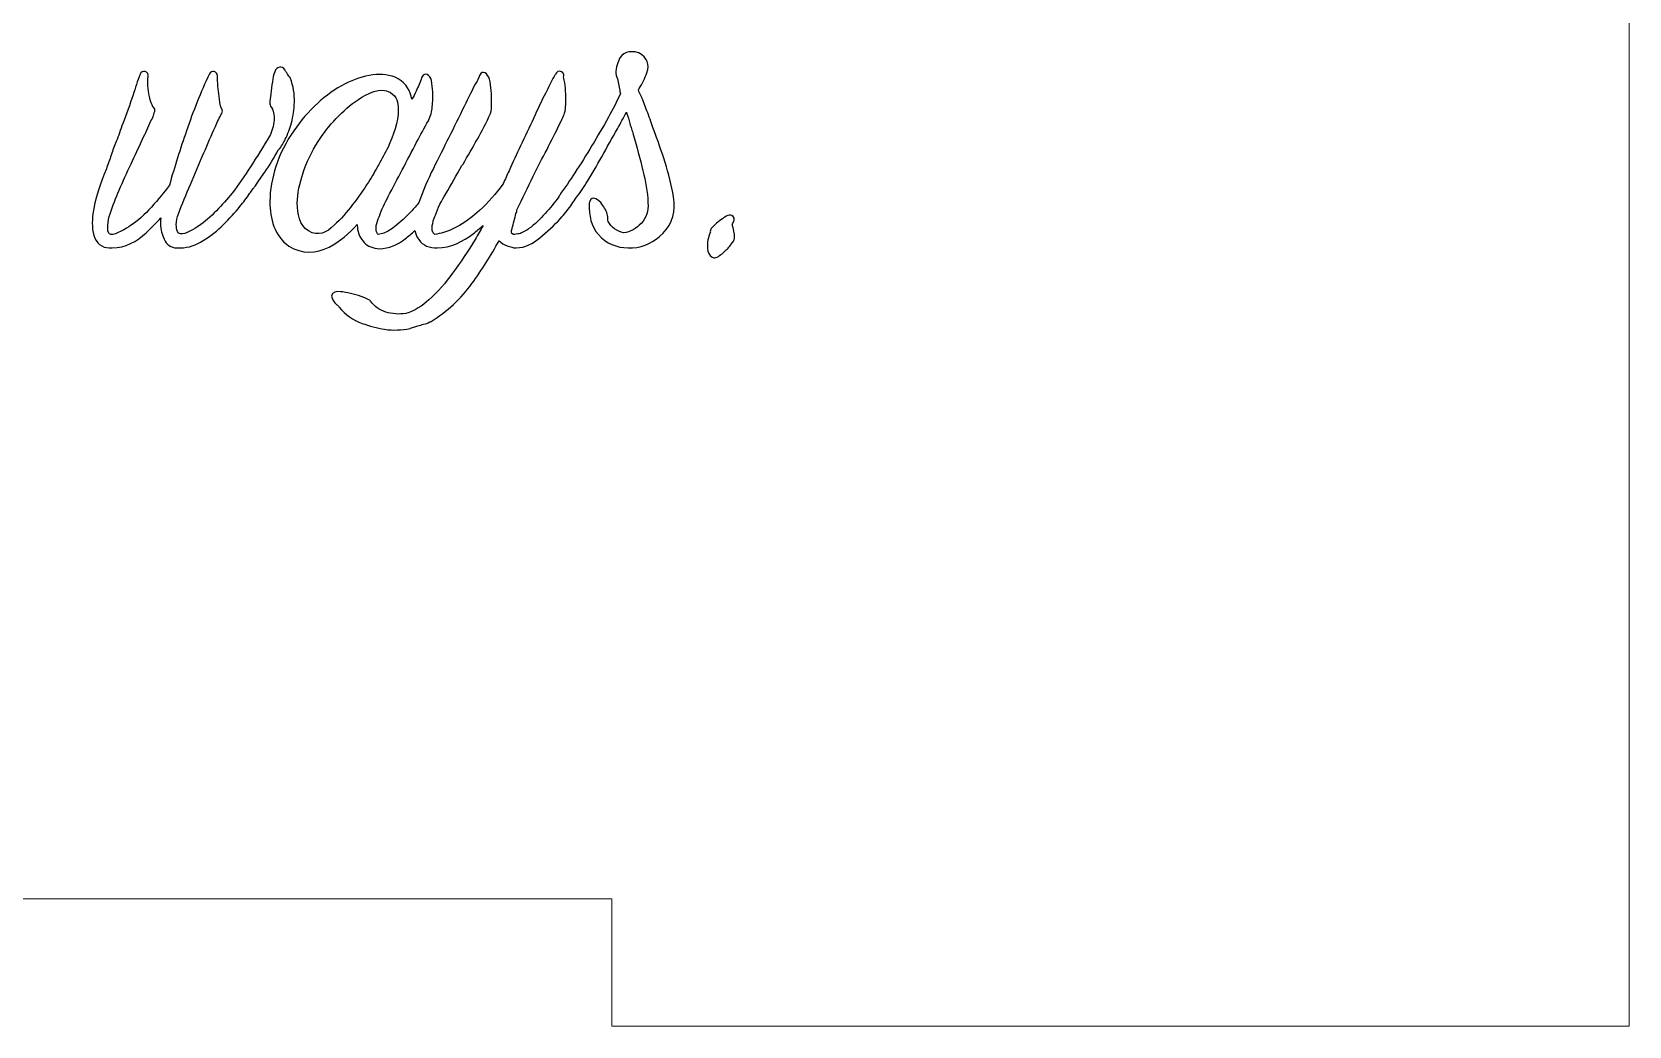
# Model space of a CAD drawing. Header units: millimetres. Extents: x -989 to 989, y -553 to 553.
# Drawn here: x -884 to -846.31, y 271.78 to 295.24 of the extents above; entities that cross this region are included whole.
import ezdxf

# ---------------------------------------------------------------- set-up
doc = ezdxf.new("R2010")
doc.units = ezdxf.units.MM
doc.header["$MEASUREMENT"] = 0
doc.layers.add('Camada 1', color=7, linetype='Continuous')

msp = doc.modelspace()

# ---------------------------------------------------------------- linework, layer by layer
at = {"layer": 'Camada 1', "lineweight": 9}
msp.add_open_spline([(-933.3115, 358.7797), (-922.9782, 358.7797), (-919.6815, 358.7797), (-909.3482, 358.7797), (-909.3482, 358.7797), (-909.3482, 358.7797), (-909.3482, 355.7797), (-909.3482, 355.7797), (-909.3482, 355.7797), (-897.1055, 355.7797), (-882.5385, 355.7797), (-870.2958, 355.7797), (-870.2958, 355.7797), (-870.2958, 355.7797), (-870.2958, 358.7797), (-870.2958, 358.7797), (-870.2958, 358.7797), (-859.9625, 358.7797), (-856.6448, 358.7797), (-846.3115, 358.7797), (-846.3115, 358.7797), (-846.3115, 350.4464), (-846.3115, 343.113), (-846.3115, 334.7797), (-846.3115, 334.7797), (-846.3115, 334.7797), (-849.3115, 334.7797), (-849.3115, 334.7797), (-849.3115, 334.7797), (-849.3115, 322.537), (-849.3115, 308.0224), (-849.3115, 295.7797), (-849.3115, 295.7797), (-849.3115, 295.7797), (-846.3115, 295.7797), (-846.3115, 295.7797), (-846.3115, 295.7797), (-846.3115, 287.4464), (-846.3115, 280.113), (-846.3115, 271.7797), (-846.3115, 271.7797), (-854.6448, 271.7797), (-861.9782, 271.7797), (-870.3115, 271.7797), (-870.3115, 271.7797), (-870.3115, 271.7797), (-870.3115, 274.7797), (-870.3115, 274.7797), (-870.3115, 274.7797), (-882.5542, 274.7797), (-897.0688, 274.7797), (-909.3115, 274.7797), (-909.3115, 274.7797), (-909.3115, 274.7797), (-909.3115, 271.7797), (-909.3115, 271.7797), (-909.3115, 271.7797), (-917.6448, 271.7797), (-924.9782, 271.7797), (-933.3115, 271.7797), (-933.3115, 271.7797), (-933.3115, 280.113), (-933.3115, 287.4464), (-933.3115, 295.7797), (-933.3115, 295.7797), (-933.3115, 295.7797), (-930.3115, 295.7797), (-930.3115, 295.7797), (-930.3115, 295.7797), (-930.3115, 308.0224), (-930.3115, 322.537), (-930.3115, 334.7797), (-930.3115, 334.7797), (-930.3115, 334.7797), (-933.3115, 334.7797), (-933.3115, 334.7797), (-933.3115, 334.7797), (-933.3115, 343.113), (-933.3115, 350.4464), (-933.3115, 358.7797)], degree=3, knots=[0, 0, 0, 0, 0.047619, 0.047619, 0.047619, 0.047619, 0.0952381, 0.0952381, 0.0952381, 0.0952381, 0.1428571, 0.1428571, 0.1428571, 0.1428571, 0.1904762, 0.1904762, 0.1904762, 0.1904762, 0.2380952, 0.2380952, 0.2380952, 0.2380952, 0.2857143, 0.2857143, 0.2857143, 0.2857143, 0.3333333, 0.3333333, 0.3333333, 0.3333333, 0.3809524, 0.3809524, 0.3809524, 0.3809524, 0.4285714, 0.4285714, 0.4285714, 0.4285714, 0.4761905, 0.4761905, 0.4761905, 0.4761905, 0.5238095, 0.5238095, 0.5238095, 0.5238095, 0.5714286, 0.5714286, 0.5714286, 0.5714286, 0.6190476, 0.6190476, 0.6190476, 0.6190476, 0.6666667, 0.6666667, 0.6666667, 0.6666667, 0.7142857, 0.7142857, 0.7142857, 0.7142857, 0.7619048, 0.7619048, 0.7619048, 0.7619048, 0.8095238, 0.8095238, 0.8095238, 0.8095238, 0.8571429, 0.8571429, 0.8571429, 0.8571429, 0.9047619, 0.9047619, 0.9047619, 0.9047619, 1, 1, 1, 1], dxfattribs=at)
at = {"layer": 'Camada 1', "color": 114}
for points, knots in [([(-875.0315, 293.6502), (-874.996, 293.7094), (-874.9618, 293.7726), (-874.9333, 293.8428), (-874.9333, 293.8428), (-874.8822, 293.9452), (-874.839, 294.0515), (-874.8028, 294.16), (-874.8028, 294.16), (-874.8012, 294.1647), (-874.7996, 294.1686), (-874.7974, 294.173), (-874.7974, 294.173), (-874.7282, 294.3119), (-874.5986, 294.2276), (-874.571, 294.0897), (-874.571, 294.0897), (-874.5537, 294.003), (-874.5456, 293.9119), (-874.5401, 293.8238), (-874.5401, 293.8238), (-874.5328, 293.708), (-874.5374, 293.5915), (-874.5502, 293.4763), (-874.5502, 293.4763), (-874.5625, 293.3654), (-874.5878, 293.2515), (-874.6416, 293.1445), (-874.6416, 293.1445), (-874.7407, 292.9791), (-874.8318, 292.8066), (-874.9201, 292.6353), (-874.9201, 292.6353), (-875.0324, 292.4174), (-875.1459, 292.2002), (-875.2606, 291.9836), (-875.2606, 291.9836), (-875.3716, 291.774), (-875.4816, 291.5639), (-875.5903, 291.3531), (-875.5903, 291.3531), (-875.6653, 291.2078), (-875.7462, 291.0468), (-875.798, 290.8915), (-875.798, 290.8915), (-875.7996, 290.8867), (-875.8012, 290.8828), (-875.8035, 290.8784), (-875.8035, 290.8784), (-875.8348, 290.8156), (-875.8564, 290.7348), (-875.8728, 290.6693), (-875.8728, 290.6693), (-875.8826, 290.6198), (-875.8796, 290.5727), (-875.8651, 290.5244), (-875.8651, 290.5244), (-875.8576, 290.4994), (-875.8465, 290.4771), (-875.8275, 290.4611), (-875.8275, 290.4611), (-875.7819, 290.4655), (-875.7323, 290.4798), (-875.6914, 290.4935), (-875.6914, 290.4935), (-875.6049, 290.5223), (-875.5107, 290.5882), (-875.4388, 290.6431), (-875.4388, 290.6431), (-875.3016, 290.7481), (-875.1715, 290.8776), (-875.052, 291.002), (-875.052, 291.002), (-874.9868, 291.07), (-874.9245, 291.141), (-874.8643, 291.2134), (-874.8643, 291.2134), (-874.7749, 291.488), (-874.6538, 291.7586), (-874.5254, 292.0166), (-874.5254, 292.0166), (-874.2824, 292.505), (-874.0371, 292.9927), (-873.7973, 293.4827), (-873.7973, 293.4827), (-873.7007, 293.68), (-873.6028, 293.889), (-873.4951, 294.0773), (-873.4951, 294.0773), (-873.4822, 294.1031), (-873.4699, 294.1278), (-873.4569, 294.1536), (-873.4569, 294.1536), (-873.4539, 294.1598), (-873.4494, 294.165), (-873.4477, 294.1717), (-873.4477, 294.1717), (-873.4477, 294.1881), (-873.4448, 294.1975), (-873.4375, 294.2121), (-873.4375, 294.2121), (-873.364, 294.3585), (-873.2378, 294.2533), (-873.203, 294.1255), (-873.203, 294.1255), (-873.179, 294.0373), (-873.167, 293.9444), (-873.1609, 293.8533), (-873.1609, 293.8533), (-873.1543, 293.7541), (-873.151, 293.6547), (-873.151, 293.5553), (-873.151, 293.5553), (-873.151, 293.4836), (-873.1527, 293.3879), (-873.1785, 293.3119), (-873.1785, 293.3119), (-873.2672, 293.105), (-873.3725, 292.9039), (-873.4848, 292.7089), (-873.4848, 292.7089), (-873.5984, 292.5117), (-873.7117, 292.3144), (-873.8246, 292.1168), (-873.8246, 292.1168), (-873.8319, 292.104), (-873.8415, 292.0933), (-873.8527, 292.0852), (-873.8527, 292.0852), (-873.9767, 291.8606), (-874.1032, 291.6374), (-874.2332, 291.4163), (-874.2332, 291.4163), (-874.3212, 291.2667), (-874.4261, 291.0806), (-874.4761, 290.9138), (-874.4761, 290.9138), (-874.4791, 290.9038), (-874.4829, 290.8957), (-874.4887, 290.887), (-874.4887, 290.887), (-874.5159, 290.8463), (-874.5417, 290.7198), (-874.551, 290.6737), (-874.551, 290.6737), (-874.5634, 290.5925), (-874.5644, 290.5053), (-874.4913, 290.4607), (-874.4913, 290.4607), (-874.4277, 290.4657), (-874.3434, 290.4892), (-874.2879, 290.5046), (-874.2879, 290.5046), (-874.1582, 290.5407), (-874.0289, 290.6043), (-873.9121, 290.6703), (-873.9121, 290.6703), (-873.7414, 290.7667), (-873.58, 290.8966), (-873.4341, 291.0268), (-873.4341, 291.0268), (-873.2301, 291.2089), (-873.048, 291.4252), (-872.8842, 291.6436), (-872.8842, 291.6436), (-872.8816, 291.6471), (-872.8788, 291.6504), (-872.8758, 291.6535), (-872.8758, 291.6535), (-872.8327, 291.7577), (-872.7858, 291.8614), (-872.7402, 291.9641), (-872.7402, 291.9641), (-872.6526, 292.161), (-872.5608, 292.3561), (-872.4668, 292.5499), (-872.4668, 292.5499), (-872.361, 292.7682), (-872.2578, 292.9878), (-872.1569, 293.2084), (-872.1569, 293.2084), (-872.0656, 293.4083), (-871.9721, 293.6075), (-871.8737, 293.804), (-871.8737, 293.804), (-871.8099, 293.9317), (-871.7457, 294.0599), (-871.678, 294.1855), (-871.678, 294.1855), (-871.6675, 294.2051), (-871.6568, 294.2249), (-871.6453, 294.244), (-871.6453, 294.244), (-871.6165, 294.2919), (-871.5681, 294.3303), (-871.504, 294.2996), (-871.504, 294.2996), (-871.4396, 294.2689), (-871.4399, 294.2176), (-871.4541, 294.1691), (-871.4541, 294.1691), (-871.4401, 294.127), (-871.4309, 294.0789), (-871.4237, 294.0394), (-871.4237, 294.0394), (-871.4081, 293.9538), (-871.4026, 293.8656), (-871.4026, 293.7787), (-871.4026, 293.7787), (-871.4026, 293.6945), (-871.4026, 293.6104), (-871.4026, 293.5262), (-871.4026, 293.5262), (-871.4026, 293.4601), (-871.4062, 293.3826), (-871.4277, 293.3197), (-871.4277, 293.3197), (-871.448, 293.2476), (-871.5179, 293.1167), (-871.5395, 293.0735), (-871.5395, 293.0735), (-871.6398, 292.8727), (-871.7402, 292.672), (-871.8432, 292.4664), (-871.8432, 292.4664), (-871.961, 292.2602), (-872.0682, 292.0468), (-872.1698, 291.8322), (-872.1698, 291.8322), (-872.2935, 291.5712), (-872.4205, 291.3117), (-872.5496, 291.0534), (-872.5496, 291.0534), (-872.5517, 291.0198), (-872.5588, 290.9865), (-872.5758, 290.958), (-872.5758, 290.958), (-872.6061, 290.8374), (-872.6372, 290.717), (-872.6685, 290.5968), (-872.6685, 290.5968), (-872.6835, 290.5393), (-872.6982, 290.4795), (-872.6367, 290.46), (-872.6367, 290.46), (-872.5927, 290.4614), (-872.5438, 290.4699), (-872.5015, 290.4776), (-872.5015, 290.4776), (-872.4268, 290.4912), (-872.3303, 290.5539), (-872.2694, 290.5969), (-872.2694, 290.5969), (-872.1324, 290.6936), (-872.0003, 290.8293), (-871.8869, 290.9521), (-871.8869, 290.9521), (-871.7723, 291.0762), (-871.6652, 291.2102), (-871.5629, 291.3451), (-871.5629, 291.3451), (-871.5606, 291.3608), (-871.5546, 291.3761), (-871.5447, 291.3898), (-871.5447, 291.3898), (-871.4211, 291.5598), (-871.3033, 291.7347), (-871.188, 291.9104), (-871.188, 291.9104), (-871.0483, 292.1233), (-870.9133, 292.3394), (-870.7822, 292.5578), (-870.7822, 292.5578), (-870.6499, 292.7783), (-870.5208, 293.0008), (-870.3953, 293.2253), (-870.3953, 293.2253), (-870.2933, 293.4078), (-870.1962, 293.5951), (-870.1123, 293.787), (-870.1123, 293.787), (-870.1211, 293.8099), (-870.1249, 293.8346), (-870.126, 293.8592), (-870.126, 293.8592), (-870.1407, 293.9081), (-870.1492, 293.96), (-870.1548, 294.0105), (-870.1548, 294.0105), (-870.1608, 294.0648), (-870.1766, 294.1184), (-870.1968, 294.169), (-870.1968, 294.169), (-870.2433, 294.285), (-870.1999, 294.4392), (-870.1592, 294.5511), (-870.1592, 294.5511), (-870.0811, 294.7657), (-869.8923, 294.8074), (-869.688, 294.7491), (-869.688, 294.7491), (-869.6783, 294.7463), (-869.6703, 294.7427), (-869.6618, 294.7373), (-869.6618, 294.7373), (-869.4934, 294.6301), (-869.4122, 294.4711), (-869.486, 294.2773), (-869.486, 294.2773), (-869.5357, 294.1469), (-869.5955, 294.019), (-869.6695, 293.9005), (-869.6695, 293.9005), (-869.6737, 293.8938), (-869.678, 293.8884), (-869.6836, 293.8828), (-869.6836, 293.8828), (-869.6848, 293.8816), (-869.6862, 293.8801), (-869.6877, 293.8786), (-869.6877, 293.8786), (-869.6718, 293.8134), (-869.642, 293.7496), (-869.6093, 293.6923), (-869.6093, 293.6923), (-869.6069, 293.6881), (-869.6051, 293.6844), (-869.6033, 293.6799), (-869.6033, 293.6799), (-869.5798, 293.6212), (-869.5567, 293.5623), (-869.5345, 293.5031), (-869.5345, 293.5031), (-869.5128, 293.4452), (-869.4902, 293.3876), (-869.4673, 293.3302), (-869.4673, 293.3302), (-869.4407, 293.2637), (-869.4169, 293.1961), (-869.3963, 293.1275), (-869.3963, 293.1275), (-869.3774, 293.0644), (-869.355, 293.0023), (-869.331, 292.9409), (-869.331, 292.9409), (-869.2302, 292.6835), (-869.1406, 292.4212), (-869.0568, 292.1578), (-869.0568, 292.1578), (-868.9725, 291.893), (-868.9028, 291.6214), (-868.8591, 291.3467), (-868.8591, 291.3467), (-868.8072, 291.0201), (-868.8695, 290.7165), (-869.1118, 290.4821), (-869.1118, 290.4821), (-869.3101, 290.2902), (-869.5474, 290.1577), (-869.8269, 290.1433), (-869.8269, 290.1433), (-870.1002, 290.1293), (-870.3566, 290.1954), (-870.5603, 290.3834), (-870.5603, 290.3834), (-870.7603, 290.568), (-870.8451, 290.8088), (-870.8451, 291.0785), (-870.8451, 291.0785), (-870.8451, 291.0785), (-870.8451, 291.1951), (-870.8451, 291.1951), (-870.8451, 291.1951), (-870.8451, 291.2064), (-870.8435, 291.2161), (-870.8399, 291.2269), (-870.8399, 291.2269), (-870.7782, 291.4112), (-870.6104, 291.2641), (-870.5471, 291.1756), (-870.5471, 291.1756), (-870.4905, 291.0964), (-870.4332, 291.0005), (-870.4139, 290.904), (-870.4139, 290.904), (-870.4125, 290.8972), (-870.4119, 290.8913), (-870.4119, 290.8843), (-870.4119, 290.8843), (-870.4119, 290.8602), (-870.4114, 290.7947), (-870.4002, 290.7672), (-870.4002, 290.7672), (-870.3385, 290.6191), (-870.1823, 290.5428), (-870.0359, 290.4998), (-870.0359, 290.4998), (-869.8715, 290.5165), (-869.7363, 290.6017), (-869.6226, 290.7203), (-869.6226, 290.7203), (-869.4929, 290.8556), (-869.4433, 291.0173), (-869.4651, 291.2028), (-869.4651, 291.2028), (-869.4656, 291.2069), (-869.4658, 291.2104), (-869.4658, 291.2145), (-869.4658, 291.2145), (-869.4658, 291.4552), (-869.5225, 291.7251), (-869.5795, 291.958), (-869.5795, 291.958), (-869.6501, 292.2462), (-869.7261, 292.5334), (-869.8125, 292.8221), (-869.8125, 292.8221), (-869.8233, 292.8653), (-869.8351, 292.9084), (-869.8492, 292.9506), (-869.8492, 292.9506), (-869.8621, 292.9894), (-869.8751, 293.0283), (-869.8902, 293.0745), (-869.8902, 293.0745), (-869.9114, 293.1592), (-869.9351, 293.2448), (-869.9649, 293.3268), (-869.9649, 293.3268), (-869.9667, 293.332), (-869.9686, 293.3371), (-869.9704, 293.3422), (-869.9704, 293.3422), (-870.0391, 293.2115), (-870.1098, 293.0818), (-870.1818, 292.9529), (-870.1818, 292.9529), (-870.3049, 292.7328), (-870.4279, 292.5126), (-870.5509, 292.2924), (-870.5509, 292.2924), (-870.6693, 292.0805), (-870.7929, 291.8712), (-870.9228, 291.6661), (-870.9228, 291.6661), (-871.004, 291.538), (-871.088, 291.4122), (-871.1771, 291.2917), (-871.1771, 291.2917), (-871.2128, 291.2395), (-871.2485, 291.1884), (-871.2852, 291.137), (-871.2852, 291.137), (-871.3593, 291.0332), (-871.4405, 290.9338), (-871.5261, 290.8361), (-871.5261, 290.8361), (-871.6765, 290.672), (-871.84, 290.52), (-872.0125, 290.3794), (-872.0125, 290.3794), (-872.1705, 290.2507), (-872.3619, 290.1432), (-872.571, 290.1432), (-872.571, 290.1432), (-872.6371, 290.1432), (-872.7151, 290.1664), (-872.783, 290.1893), (-872.783, 290.1893), (-872.8564, 290.2186), (-872.9231, 290.2586), (-872.9754, 290.3119), (-872.9754, 290.3119), (-873.1686, 289.9623), (-873.3818, 289.6236), (-873.6168, 289.3005), (-873.6168, 289.3005), (-873.8782, 288.9411), (-874.1985, 288.64), (-874.5783, 288.4094), (-874.5783, 288.4094), (-874.5894, 288.4027), (-874.6004, 288.3984), (-874.6123, 288.3964), (-874.6123, 288.3964), (-874.6543, 288.3672), (-874.7049, 288.3499), (-874.7542, 288.339), (-874.7542, 288.339), (-874.7997, 288.3289), (-874.8458, 288.3175), (-874.89, 288.3028), (-874.89, 288.3028), (-874.89, 288.3028), (-875.0648, 288.2446), (-875.0648, 288.2446), (-875.0648, 288.2446), (-875.0685, 288.2434), (-875.0716, 288.2425), (-875.0754, 288.2417), (-875.0754, 288.2417), (-875.2727, 288.1994), (-875.4733, 288.1942), (-875.6762, 288.2214), (-875.6762, 288.2214), (-875.8563, 288.2514), (-876.0347, 288.302), (-876.2071, 288.3615), (-876.2071, 288.3615), (-876.4218, 288.4355), (-876.6001, 288.5684), (-876.7462, 288.7411), (-876.7462, 288.7411), (-876.753, 288.7491), (-876.7584, 288.7578), (-876.7623, 288.7669), (-876.7623, 288.7669), (-876.7706, 288.7746), (-876.7786, 288.7826), (-876.7863, 288.7909), (-876.7863, 288.7909), (-876.7979, 288.7959), (-876.8088, 288.8032), (-876.8183, 288.8127), (-876.8183, 288.8127), (-876.8583, 288.8527), (-876.8896, 288.9048), (-876.9147, 288.9552), (-876.9147, 288.9552), (-876.922, 288.9697), (-876.9253, 288.9836), (-876.9253, 288.9999), (-876.9253, 288.9999), (-876.9253, 289.1165), (-876.8005, 289.1174), (-876.7183, 289.1092), (-876.7183, 289.1092), (-876.6391, 289.1013), (-876.5598, 289.0861), (-876.4823, 289.0682), (-876.4823, 289.0682), (-876.3973, 289.0487), (-876.3132, 289.0253), (-876.2304, 288.9977), (-876.2304, 288.9977), (-876.1638, 288.9755), (-876.0903, 288.9474), (-876.0317, 288.9083), (-876.0317, 288.9083), (-876.0213, 288.9015), (-876.0135, 288.894), (-876.0062, 288.8839), (-876.0062, 288.8839), (-875.9154, 288.7591), (-875.7973, 288.6747), (-875.6498, 288.6293), (-875.6498, 288.6293), (-875.4944, 288.5815), (-875.3354, 288.5709), (-875.1748, 288.5931), (-875.1748, 288.5931), (-874.9703, 288.649), (-874.7847, 288.7782), (-874.6292, 288.9187), (-874.6292, 288.9187), (-874.4212, 289.1066), (-874.2358, 289.3194), (-874.0696, 289.5449), (-874.0696, 289.5449), (-873.8802, 289.802), (-873.7049, 290.0695), (-873.5406, 290.3433), (-873.5406, 290.3433), (-873.476, 290.451), (-873.4132, 290.5598), (-873.3524, 290.6696), (-873.3524, 290.6696), (-873.4265, 290.6061), (-873.5019, 290.5446), (-873.5777, 290.4851), (-873.5777, 290.4851), (-873.8247, 290.291), (-874.1153, 290.1432), (-874.4359, 290.1432), (-874.4359, 290.1432), (-874.6104, 290.1432), (-874.7779, 290.1924), (-874.8678, 290.34), (-874.8678, 290.34), (-874.8748, 290.3457), (-874.8812, 290.3525), (-874.8867, 290.3603), (-874.8867, 290.3603), (-874.9267, 290.417), (-874.9495, 290.4828), (-874.9608, 290.5513), (-874.9608, 290.5513), (-875.035, 290.4846), (-875.1116, 290.4205), (-875.19, 290.3589), (-875.19, 290.3589), (-875.3655, 290.221), (-875.5689, 290.1238), (-875.8048, 290.1242), (-875.8048, 290.1242), (-875.9323, 290.1358), (-876.0759, 290.1705), (-876.1615, 290.2733), (-876.1615, 290.2733), (-876.243, 290.3565), (-876.2903, 290.4604), (-876.3117, 290.5745), (-876.3117, 290.5745), (-876.3187, 290.6121), (-876.321, 290.6531), (-876.3199, 290.6958), (-876.3199, 290.6958), (-876.5106, 290.4801), (-876.7322, 290.2869), (-876.9853, 290.1631), (-876.9853, 290.1631), (-877.3003, 290.009), (-877.6209, 289.994), (-877.9324, 290.1812), (-877.9324, 290.1812), (-878.2771, 290.4274), (-878.3823, 290.8281), (-878.3823, 291.2339), (-878.3823, 291.2339), (-878.3823, 291.5144), (-878.3264, 291.7942), (-878.2416, 292.0607), (-878.2416, 292.0607), (-878.1456, 292.3624), (-878.0005, 292.6432), (-877.8205, 292.9032), (-877.8205, 292.9032), (-877.6552, 293.1421), (-877.4676, 293.3665), (-877.2517, 293.5615), (-877.2517, 293.5615), (-877.0568, 293.7376), (-876.8427, 293.8928), (-876.6089, 294.0133), (-876.6089, 294.0133), (-876.4039, 294.1189), (-876.1838, 294.198), (-875.9543, 294.2276), (-875.9543, 294.2276), (-875.7511, 294.2538), (-875.5472, 294.2325), (-875.3538, 294.1352), (-875.3538, 294.1352), (-875.1634, 294.015), (-875.0669, 293.8433), (-875.0315, 293.6502)], [0, 0, 0, 0, 0.0060606, 0.0060606, 0.0060606, 0.0060606, 0.0121212, 0.0121212, 0.0121212, 0.0121212, 0.0181818, 0.0181818, 0.0181818, 0.0181818, 0.0242424, 0.0242424, 0.0242424, 0.0242424, 0.030303, 0.030303, 0.030303, 0.030303, 0.0363636, 0.0363636, 0.0363636, 0.0363636, 0.0424242, 0.0424242, 0.0424242, 0.0424242, 0.0484848, 0.0484848, 0.0484848, 0.0484848, 0.0545455, 0.0545455, 0.0545455, 0.0545455, 0.0606061, 0.0606061, 0.0606061, 0.0606061, 0.0666667, 0.0666667, 0.0666667, 0.0666667, 0.0727273, 0.0727273, 0.0727273, 0.0727273, 0.0787879, 0.0787879, 0.0787879, 0.0787879, 0.0848485, 0.0848485, 0.0848485, 0.0848485, 0.0909091, 0.0909091, 0.0909091, 0.0909091, 0.0969697, 0.0969697, 0.0969697, 0.0969697, 0.1030303, 0.1030303, 0.1030303, 0.1030303, 0.1090909, 0.1090909, 0.1090909, 0.1090909, 0.1151515, 0.1151515, 0.1151515, 0.1151515, 0.1212121, 0.1212121, 0.1212121, 0.1212121, 0.1272727, 0.1272727, 0.1272727, 0.1272727, 0.1333333, 0.1333333, 0.1333333, 0.1333333, 0.1393939, 0.1393939, 0.1393939, 0.1393939, 0.1454545, 0.1454545, 0.1454545, 0.1454545, 0.1515152, 0.1515152, 0.1515152, 0.1515152, 0.1575758, 0.1575758, 0.1575758, 0.1575758, 0.1636364, 0.1636364, 0.1636364, 0.1636364, 0.169697, 0.169697, 0.169697, 0.169697, 0.1757576, 0.1757576, 0.1757576, 0.1757576, 0.1818182, 0.1818182, 0.1818182, 0.1818182, 0.1878788, 0.1878788, 0.1878788, 0.1878788, 0.1939394, 0.1939394, 0.1939394, 0.1939394, 0.2, 0.2, 0.2, 0.2, 0.2060606, 0.2060606, 0.2060606, 0.2060606, 0.2121212, 0.2121212, 0.2121212, 0.2121212, 0.2181818, 0.2181818, 0.2181818, 0.2181818, 0.2242424, 0.2242424, 0.2242424, 0.2242424, 0.230303, 0.230303, 0.230303, 0.230303, 0.2363636, 0.2363636, 0.2363636, 0.2363636, 0.2424242, 0.2424242, 0.2424242, 0.2424242, 0.2484848, 0.2484848, 0.2484848, 0.2484848, 0.2545455, 0.2545455, 0.2545455, 0.2545455, 0.2606061, 0.2606061, 0.2606061, 0.2606061, 0.2666667, 0.2666667, 0.2666667, 0.2666667, 0.2727273, 0.2727273, 0.2727273, 0.2727273, 0.2787879, 0.2787879, 0.2787879, 0.2787879, 0.2848485, 0.2848485, 0.2848485, 0.2848485, 0.2909091, 0.2909091, 0.2909091, 0.2909091, 0.2969697, 0.2969697, 0.2969697, 0.2969697, 0.3030303, 0.3030303, 0.3030303, 0.3030303, 0.3090909, 0.3090909, 0.3090909, 0.3090909, 0.3151515, 0.3151515, 0.3151515, 0.3151515, 0.3212121, 0.3212121, 0.3212121, 0.3212121, 0.3272727, 0.3272727, 0.3272727, 0.3272727, 0.3333333, 0.3333333, 0.3333333, 0.3333333, 0.3393939, 0.3393939, 0.3393939, 0.3393939, 0.3454545, 0.3454545, 0.3454545, 0.3454545, 0.3515152, 0.3515152, 0.3515152, 0.3515152, 0.3575758, 0.3575758, 0.3575758, 0.3575758, 0.3636364, 0.3636364, 0.3636364, 0.3636364, 0.369697, 0.369697, 0.369697, 0.369697, 0.3757576, 0.3757576, 0.3757576, 0.3757576, 0.3818182, 0.3818182, 0.3818182, 0.3818182, 0.3878788, 0.3878788, 0.3878788, 0.3878788, 0.3939394, 0.3939394, 0.3939394, 0.3939394, 0.4, 0.4, 0.4, 0.4, 0.4060606, 0.4060606, 0.4060606, 0.4060606, 0.4121212, 0.4121212, 0.4121212, 0.4121212, 0.4181818, 0.4181818, 0.4181818, 0.4181818, 0.4242424, 0.4242424, 0.4242424, 0.4242424, 0.430303, 0.430303, 0.430303, 0.430303, 0.4363636, 0.4363636, 0.4363636, 0.4363636, 0.4424242, 0.4424242, 0.4424242, 0.4424242, 0.4484848, 0.4484848, 0.4484848, 0.4484848, 0.4545455, 0.4545455, 0.4545455, 0.4545455, 0.4606061, 0.4606061, 0.4606061, 0.4606061, 0.4666667, 0.4666667, 0.4666667, 0.4666667, 0.4727273, 0.4727273, 0.4727273, 0.4727273, 0.4787879, 0.4787879, 0.4787879, 0.4787879, 0.4848485, 0.4848485, 0.4848485, 0.4848485, 0.4909091, 0.4909091, 0.4909091, 0.4909091, 0.4969697, 0.4969697, 0.4969697, 0.4969697, 0.5030303, 0.5030303, 0.5030303, 0.5030303, 0.5090909, 0.5090909, 0.5090909, 0.5090909, 0.5151515, 0.5151515, 0.5151515, 0.5151515, 0.5212121, 0.5212121, 0.5212121, 0.5212121, 0.5272727, 0.5272727, 0.5272727, 0.5272727, 0.5333333, 0.5333333, 0.5333333, 0.5333333, 0.5393939, 0.5393939, 0.5393939, 0.5393939, 0.5454545, 0.5454545, 0.5454545, 0.5454545, 0.5515152, 0.5515152, 0.5515152, 0.5515152, 0.5575758, 0.5575758, 0.5575758, 0.5575758, 0.5636364, 0.5636364, 0.5636364, 0.5636364, 0.569697, 0.569697, 0.569697, 0.569697, 0.5757576, 0.5757576, 0.5757576, 0.5757576, 0.5818182, 0.5818182, 0.5818182, 0.5818182, 0.5878788, 0.5878788, 0.5878788, 0.5878788, 0.5939394, 0.5939394, 0.5939394, 0.5939394, 0.6, 0.6, 0.6, 0.6, 0.6060606, 0.6060606, 0.6060606, 0.6060606, 0.6121212, 0.6121212, 0.6121212, 0.6121212, 0.6181818, 0.6181818, 0.6181818, 0.6181818, 0.6242424, 0.6242424, 0.6242424, 0.6242424, 0.630303, 0.630303, 0.630303, 0.630303, 0.6363636, 0.6363636, 0.6363636, 0.6363636, 0.6424242, 0.6424242, 0.6424242, 0.6424242, 0.6484848, 0.6484848, 0.6484848, 0.6484848, 0.6545455, 0.6545455, 0.6545455, 0.6545455, 0.6606061, 0.6606061, 0.6606061, 0.6606061, 0.6666667, 0.6666667, 0.6666667, 0.6666667, 0.6727273, 0.6727273, 0.6727273, 0.6727273, 0.6787879, 0.6787879, 0.6787879, 0.6787879, 0.6848485, 0.6848485, 0.6848485, 0.6848485, 0.6909091, 0.6909091, 0.6909091, 0.6909091, 0.6969697, 0.6969697, 0.6969697, 0.6969697, 0.7030303, 0.7030303, 0.7030303, 0.7030303, 0.7090909, 0.7090909, 0.7090909, 0.7090909, 0.7151515, 0.7151515, 0.7151515, 0.7151515, 0.7212121, 0.7212121, 0.7212121, 0.7212121, 0.7272727, 0.7272727, 0.7272727, 0.7272727, 0.7333333, 0.7333333, 0.7333333, 0.7333333, 0.7393939, 0.7393939, 0.7393939, 0.7393939, 0.7454545, 0.7454545, 0.7454545, 0.7454545, 0.7515152, 0.7515152, 0.7515152, 0.7515152, 0.7575758, 0.7575758, 0.7575758, 0.7575758, 0.7636364, 0.7636364, 0.7636364, 0.7636364, 0.769697, 0.769697, 0.769697, 0.769697, 0.7757576, 0.7757576, 0.7757576, 0.7757576, 0.7818182, 0.7818182, 0.7818182, 0.7818182, 0.7878788, 0.7878788, 0.7878788, 0.7878788, 0.7939394, 0.7939394, 0.7939394, 0.7939394, 0.8, 0.8, 0.8, 0.8, 0.8060606, 0.8060606, 0.8060606, 0.8060606, 0.8121212, 0.8121212, 0.8121212, 0.8121212, 0.8181818, 0.8181818, 0.8181818, 0.8181818, 0.8242424, 0.8242424, 0.8242424, 0.8242424, 0.830303, 0.830303, 0.830303, 0.830303, 0.8363636, 0.8363636, 0.8363636, 0.8363636, 0.8424242, 0.8424242, 0.8424242, 0.8424242, 0.8484848, 0.8484848, 0.8484848, 0.8484848, 0.8545455, 0.8545455, 0.8545455, 0.8545455, 0.8606061, 0.8606061, 0.8606061, 0.8606061, 0.8666667, 0.8666667, 0.8666667, 0.8666667, 0.8727273, 0.8727273, 0.8727273, 0.8727273, 0.8787879, 0.8787879, 0.8787879, 0.8787879, 0.8848485, 0.8848485, 0.8848485, 0.8848485, 0.8909091, 0.8909091, 0.8909091, 0.8909091, 0.8969697, 0.8969697, 0.8969697, 0.8969697, 0.9030303, 0.9030303, 0.9030303, 0.9030303, 0.9090909, 0.9090909, 0.9090909, 0.9090909, 0.9151515, 0.9151515, 0.9151515, 0.9151515, 0.9212121, 0.9212121, 0.9212121, 0.9212121, 0.9272727, 0.9272727, 0.9272727, 0.9272727, 0.9333333, 0.9333333, 0.9333333, 0.9333333, 0.9393939, 0.9393939, 0.9393939, 0.9393939, 0.9454545, 0.9454545, 0.9454545, 0.9454545, 0.9515152, 0.9515152, 0.9515152, 0.9515152, 0.9575758, 0.9575758, 0.9575758, 0.9575758, 0.9636364, 0.9636364, 0.9636364, 0.9636364, 0.969697, 0.969697, 0.969697, 0.969697, 0.9757576, 0.9757576, 0.9757576, 0.9757576, 0.9818182, 0.9818182, 0.9818182, 0.9818182, 0.9878788, 0.9878788, 0.9878788, 0.9878788, 1, 1, 1, 1]), ([(-881.1419, 293.4746), (-881.1298, 293.4667), (-881.1193, 293.456), (-881.1112, 293.4428), (-881.1112, 293.4428), (-881.0924, 293.4125), (-881.0908, 293.3775), (-881.1067, 293.3456), (-881.1067, 293.3456), (-881.117, 293.3249), (-881.1229, 293.2992), (-881.1267, 293.2766), (-881.1267, 293.2766), (-881.1352, 293.2255), (-881.1558, 293.1791), (-881.1892, 293.1403), (-881.1892, 293.1403), (-881.2538, 292.9953), (-881.3203, 292.851), (-881.3871, 292.707), (-881.3871, 292.707), (-881.4774, 292.5125), (-881.5683, 292.3182), (-881.6592, 292.124), (-881.6592, 292.124), (-881.7554, 291.9187), (-881.849, 291.7123), (-881.9399, 291.5046), (-881.9399, 291.5046), (-882.0187, 291.3246), (-882.0917, 291.1398), (-882.1503, 290.9498), (-882.1503, 290.9498), (-882.1796, 290.8617), (-882.2034, 290.764), (-882.2034, 290.6706), (-882.2034, 290.6706), (-882.2034, 290.6648), (-882.2038, 290.6598), (-882.2048, 290.6541), (-882.2048, 290.6541), (-882.2129, 290.6053), (-882.213, 290.5532), (-882.1926, 290.5072), (-882.1926, 290.5072), (-882.1795, 290.4776), (-882.1618, 290.4645), (-882.1338, 290.4587), (-882.1338, 290.4587), (-882.0228, 290.4448), (-881.7571, 290.6102), (-881.6678, 290.6674), (-881.6678, 290.6674), (-881.3386, 290.8784), (-880.9906, 291.3113), (-880.7544, 291.6207), (-880.7544, 291.6207), (-880.6335, 292.0535), (-880.4939, 292.4827), (-880.3486, 292.9077), (-880.3486, 292.9077), (-880.1932, 293.3625), (-880.0189, 293.8166), (-879.8099, 294.2496), (-879.8099, 294.2496), (-879.7893, 294.2921), (-879.7435, 294.3141), (-879.6975, 294.3036), (-879.6975, 294.3036), (-879.6515, 294.2931), (-879.6198, 294.2533), (-879.6198, 294.2061), (-879.6198, 294.2061), (-879.6198, 294.0426), (-879.6034, 293.8762), (-879.5818, 293.7142), (-879.5818, 293.7142), (-879.5748, 293.6622), (-879.5514, 293.4836), (-879.5266, 293.4352), (-879.5266, 293.4352), (-879.4979, 293.4012), (-879.4949, 293.353), (-879.52, 293.3154), (-879.52, 293.3154), (-879.5722, 293.237), (-879.6285, 293.0967), (-879.6672, 293.0096), (-879.6672, 293.0096), (-879.759, 292.8032), (-879.8492, 292.5962), (-879.9388, 292.3889), (-879.9388, 292.3889), (-880.0464, 292.1402), (-880.1531, 291.891), (-880.2591, 291.6416), (-880.2591, 291.6416), (-880.3567, 291.4117), (-880.4514, 291.1801), (-880.5392, 290.9463), (-880.5392, 290.9463), (-880.5697, 290.8648), (-880.5911, 290.7774), (-880.5911, 290.69), (-880.5911, 290.69), (-880.5911, 290.6346), (-880.5834, 290.5775), (-880.5608, 290.5266), (-880.5608, 290.5266), (-880.5477, 290.497), (-880.5283, 290.4836), (-880.492, 290.4762), (-880.492, 290.4762), (-880.3882, 290.4503), (-880.1474, 290.6028), (-880.0667, 290.6566), (-880.0667, 290.6566), (-879.7753, 290.8509), (-879.4949, 291.1647), (-879.274, 291.4316), (-879.274, 291.4316), (-879.1202, 291.6316), (-878.9785, 291.8428), (-878.8424, 292.0552), (-878.8424, 292.0552), (-878.6881, 292.2958), (-878.5372, 292.5361), (-878.3901, 292.7763), (-878.3901, 292.7763), (-878.3302, 292.8963), (-878.2964, 293.0224), (-878.2848, 293.1561), (-878.2848, 293.1561), (-878.2744, 293.2765), (-878.2983, 293.3893), (-878.3655, 293.4901), (-878.3655, 293.4901), (-878.3769, 293.5073), (-878.3823, 293.525), (-878.3823, 293.5456), (-878.3823, 293.5456), (-878.3823, 293.6182), (-878.3711, 293.6996), (-878.3621, 293.7717), (-878.3621, 293.7717), (-878.3499, 293.8695), (-878.3369, 293.9673), (-878.323, 294.0648), (-878.323, 294.0648), (-878.3119, 294.1424), (-878.2966, 294.226), (-878.269, 294.2995), (-878.269, 294.2995), (-878.2235, 294.4206), (-878.1002, 294.453), (-878.0243, 294.3393), (-878.0243, 294.3393), (-878.0219, 294.3357), (-878.0201, 294.3325), (-878.0181, 294.3287), (-878.0181, 294.3287), (-878.0137, 294.3199), (-878.008, 294.308), (-878.0076, 294.3059), (-878.0076, 294.3059), (-877.991, 294.2893), (-877.9776, 294.2662), (-877.9664, 294.2445), (-877.9664, 294.2445), (-877.9538, 294.23), (-877.9433, 294.2143), (-877.9368, 294.1967), (-877.9368, 294.1967), (-877.9315, 294.1907), (-877.9251, 294.1846), (-877.9202, 294.1796), (-877.9202, 294.1796), (-877.9092, 294.1686), (-877.902, 294.1572), (-877.8967, 294.1426), (-877.8967, 294.1426), (-877.8322, 293.9619), (-877.7961, 293.7729), (-877.8036, 293.5805), (-877.8036, 293.5805), (-877.8099, 293.4158), (-877.8316, 293.2511), (-877.875, 293.0919), (-877.875, 293.0919), (-877.9111, 292.9596), (-877.9567, 292.8272), (-878.0181, 292.7044), (-878.0181, 292.7044), (-878.0573, 292.6258), (-878.1102, 292.5273), (-878.1726, 292.4648), (-878.1726, 292.4648), (-878.1764, 292.461), (-878.1804, 292.4575), (-878.1846, 292.4544), (-878.1846, 292.4544), (-878.2816, 292.2787), (-878.3863, 292.0936), (-878.5023, 291.9329), (-878.5023, 291.9329), (-878.5788, 291.8271), (-878.6527, 291.719), (-878.722, 291.6083), (-878.722, 291.6083), (-878.7262, 291.6015), (-878.7305, 291.5962), (-878.7361, 291.5906), (-878.7361, 291.5906), (-878.7566, 291.5701), (-878.7742, 291.5472), (-878.7891, 291.5224), (-878.7891, 291.5224), (-878.8102, 291.4872), (-878.8349, 291.4545), (-878.8632, 291.4249), (-878.8632, 291.4249), (-878.9266, 291.3214), (-879.0127, 291.2161), (-879.0885, 291.1225), (-879.0885, 291.1225), (-879.2089, 290.9737), (-879.339, 290.8324), (-879.4743, 290.697), (-879.4743, 290.697), (-879.6205, 290.5507), (-879.7826, 290.4219), (-879.9588, 290.3134), (-879.9588, 290.3134), (-880.12, 290.2142), (-880.3001, 290.1445), (-880.4913, 290.1432), (-880.4913, 290.1432), (-880.6177, 290.1302), (-880.7444, 290.1547), (-880.8326, 290.2654), (-880.8326, 290.2654), (-880.9001, 290.3667), (-880.9362, 290.4872), (-880.955, 290.6064), (-880.955, 290.6064), (-880.9665, 290.6793), (-880.9648, 290.7629), (-880.9559, 290.8484), (-880.9559, 290.8484), (-881.0674, 290.7283), (-881.1839, 290.6125), (-881.3023, 290.5007), (-881.3023, 290.5007), (-881.5267, 290.2888), (-881.7929, 290.1433), (-882.1029, 290.1435), (-882.1029, 290.1435), (-882.2913, 290.1277), (-882.4401, 290.1993), (-882.5103, 290.3752), (-882.5103, 290.3752), (-882.5897, 290.534), (-882.5768, 290.7719), (-882.5582, 290.9435), (-882.5582, 290.9435), (-882.5213, 291.2847), (-882.3678, 291.6919), (-882.2416, 292.0072), (-882.2416, 292.0072), (-882.2011, 292.1153), (-882.1629, 292.2244), (-882.1264, 292.3339), (-882.1264, 292.3339), (-882.0905, 292.4414), (-882.0515, 292.5484), (-882.0078, 292.6502), (-882.0078, 292.6502), (-881.9804, 292.7188), (-881.9554, 292.7884), (-881.9321, 292.8584), (-881.9321, 292.8584), (-881.9076, 292.932), (-881.8809, 293.0047), (-881.8526, 293.0769), (-881.8526, 293.0769), (-881.7657, 293.2992), (-881.6853, 293.5241), (-881.6118, 293.7512), (-881.6118, 293.7512), (-881.559, 293.9147), (-881.5055, 294.0803), (-881.4452, 294.2412), (-881.4452, 294.2412), (-881.4269, 294.2901), (-881.3745, 294.3166), (-881.3242, 294.3023), (-881.3242, 294.3023), (-881.274, 294.288), (-881.2433, 294.2378), (-881.2535, 294.1866), (-881.2535, 294.1866), (-881.2672, 294.1176), (-881.2662, 294.0397), (-881.2615, 293.9699), (-881.2615, 293.9699), (-881.2558, 293.8838), (-881.2444, 293.7979), (-881.225, 293.7138), (-881.225, 293.7138), (-881.2098, 293.648), (-881.1905, 293.5801), (-881.163, 293.5182), (-881.163, 293.5182), (-881.158, 293.507), (-881.1498, 293.488), (-881.1419, 293.4746)], [0, 0, 0, 0, 0.0125, 0.0125, 0.0125, 0.0125, 0.025, 0.025, 0.025, 0.025, 0.0375, 0.0375, 0.0375, 0.0375, 0.05, 0.05, 0.05, 0.05, 0.0625, 0.0625, 0.0625, 0.0625, 0.075, 0.075, 0.075, 0.075, 0.0875, 0.0875, 0.0875, 0.0875, 0.1, 0.1, 0.1, 0.1, 0.1125, 0.1125, 0.1125, 0.1125, 0.125, 0.125, 0.125, 0.125, 0.1375, 0.1375, 0.1375, 0.1375, 0.15, 0.15, 0.15, 0.15, 0.1625, 0.1625, 0.1625, 0.1625, 0.175, 0.175, 0.175, 0.175, 0.1875, 0.1875, 0.1875, 0.1875, 0.2, 0.2, 0.2, 0.2, 0.2125, 0.2125, 0.2125, 0.2125, 0.225, 0.225, 0.225, 0.225, 0.2375, 0.2375, 0.2375, 0.2375, 0.25, 0.25, 0.25, 0.25, 0.2625, 0.2625, 0.2625, 0.2625, 0.275, 0.275, 0.275, 0.275, 0.2875, 0.2875, 0.2875, 0.2875, 0.3, 0.3, 0.3, 0.3, 0.3125, 0.3125, 0.3125, 0.3125, 0.325, 0.325, 0.325, 0.325, 0.3375, 0.3375, 0.3375, 0.3375, 0.35, 0.35, 0.35, 0.35, 0.3625, 0.3625, 0.3625, 0.3625, 0.375, 0.375, 0.375, 0.375, 0.3875, 0.3875, 0.3875, 0.3875, 0.4, 0.4, 0.4, 0.4, 0.4125, 0.4125, 0.4125, 0.4125, 0.425, 0.425, 0.425, 0.425, 0.4375, 0.4375, 0.4375, 0.4375, 0.45, 0.45, 0.45, 0.45, 0.4625, 0.4625, 0.4625, 0.4625, 0.475, 0.475, 0.475, 0.475, 0.4875, 0.4875, 0.4875, 0.4875, 0.5, 0.5, 0.5, 0.5, 0.5125, 0.5125, 0.5125, 0.5125, 0.525, 0.525, 0.525, 0.525, 0.5375, 0.5375, 0.5375, 0.5375, 0.55, 0.55, 0.55, 0.55, 0.5625, 0.5625, 0.5625, 0.5625, 0.575, 0.575, 0.575, 0.575, 0.5875, 0.5875, 0.5875, 0.5875, 0.6, 0.6, 0.6, 0.6, 0.6125, 0.6125, 0.6125, 0.6125, 0.625, 0.625, 0.625, 0.625, 0.6375, 0.6375, 0.6375, 0.6375, 0.65, 0.65, 0.65, 0.65, 0.6625, 0.6625, 0.6625, 0.6625, 0.675, 0.675, 0.675, 0.675, 0.6875, 0.6875, 0.6875, 0.6875, 0.7, 0.7, 0.7, 0.7, 0.7125, 0.7125, 0.7125, 0.7125, 0.725, 0.725, 0.725, 0.725, 0.7375, 0.7375, 0.7375, 0.7375, 0.75, 0.75, 0.75, 0.75, 0.7625, 0.7625, 0.7625, 0.7625, 0.775, 0.775, 0.775, 0.775, 0.7875, 0.7875, 0.7875, 0.7875, 0.8, 0.8, 0.8, 0.8, 0.8125, 0.8125, 0.8125, 0.8125, 0.825, 0.825, 0.825, 0.825, 0.8375, 0.8375, 0.8375, 0.8375, 0.85, 0.85, 0.85, 0.85, 0.8625, 0.8625, 0.8625, 0.8625, 0.875, 0.875, 0.875, 0.875, 0.8875, 0.8875, 0.8875, 0.8875, 0.9, 0.9, 0.9, 0.9, 0.9125, 0.9125, 0.9125, 0.9125, 0.925, 0.925, 0.925, 0.925, 0.9375, 0.9375, 0.9375, 0.9375, 0.95, 0.95, 0.95, 0.95, 0.9625, 0.9625, 0.9625, 0.9625, 0.975, 0.975, 0.975, 0.975, 1, 1, 1, 1]), ([(-877.4722, 290.542), (-877.2463, 290.4025), (-877.0418, 290.5074), (-876.865, 290.6751), (-876.865, 290.6751), (-876.5576, 290.9668), (-876.2862, 291.3438), (-876.0554, 291.6949), (-876.0554, 291.6949), (-875.9711, 291.8296), (-875.8924, 291.9692), (-875.8152, 292.1081), (-875.8152, 292.1081), (-875.7394, 292.2445), (-875.6637, 292.3823), (-875.5951, 292.5193), (-875.5951, 292.5193), (-875.4713, 292.7859), (-875.3518, 293.1119), (-875.3518, 293.4096), (-875.3518, 293.4096), (-875.3518, 293.5691), (-875.3902, 293.7239), (-875.5355, 293.809), (-875.5355, 293.809), (-875.7771, 293.9507), (-876.0901, 293.784), (-876.2936, 293.6471), (-876.2936, 293.6471), (-876.6767, 293.3894), (-876.9902, 293.0347), (-877.2458, 292.6569), (-877.2458, 292.6569), (-877.3969, 292.4176), (-877.5168, 292.1616), (-877.6044, 291.8925), (-877.6044, 291.8925), (-877.676, 291.6727), (-877.7355, 291.4275), (-877.7355, 291.1951), (-877.7355, 291.1951), (-877.7355, 290.9583), (-877.691, 290.6772), (-877.4722, 290.542)], [0, 0, 0, 0, 0.0833333, 0.0833333, 0.0833333, 0.0833333, 0.1666667, 0.1666667, 0.1666667, 0.1666667, 0.25, 0.25, 0.25, 0.25, 0.3333333, 0.3333333, 0.3333333, 0.3333333, 0.4166667, 0.4166667, 0.4166667, 0.4166667, 0.5, 0.5, 0.5, 0.5, 0.5833333, 0.5833333, 0.5833333, 0.5833333, 0.6666667, 0.6666667, 0.6666667, 0.6666667, 0.75, 0.75, 0.75, 0.75, 0.8333333, 0.8333333, 0.8333333, 0.8333333, 1, 1, 1, 1]), ([(-867.4705, 290.715), (-867.4711, 290.7085), (-867.471, 290.7017), (-867.4699, 290.6945), (-867.4699, 290.6945), (-867.4646, 290.6576), (-867.4566, 290.6209), (-867.4449, 290.5855), (-867.4449, 290.5855), (-867.4438, 290.5821), (-867.443, 290.5792), (-867.4422, 290.5757), (-867.4422, 290.5757), (-867.422, 290.4848), (-867.3951, 290.3436), (-867.4691, 290.2696), (-867.4691, 290.2696), (-867.4714, 290.2673), (-867.4738, 290.2651), (-867.4763, 290.263), (-867.4763, 290.263), (-867.5179, 290.1914), (-867.5783, 290.1269), (-867.6371, 290.0726), (-867.6371, 290.0726), (-867.6942, 290.0199), (-867.7833, 289.94), (-867.8579, 289.9152), (-867.8579, 289.9152), (-867.8881, 289.9052), (-867.9183, 289.9092), (-867.9448, 289.9269), (-867.9448, 289.9269), (-868.0137, 289.9727), (-868.0478, 290.0448), (-868.0568, 290.1253), (-868.0568, 290.1253), (-868.0645, 290.1949), (-868.0605, 290.2645), (-868.0453, 290.3329), (-868.0453, 290.3329), (-868.0322, 290.3919), (-868.0149, 290.4505), (-867.991, 290.5061), (-867.991, 290.5061), (-867.9898, 290.5088), (-867.9886, 290.5115), (-867.9875, 290.5143), (-867.9875, 290.5143), (-867.9938, 290.5431), (-867.9869, 290.5729), (-867.9675, 290.5971), (-867.9675, 290.5971), (-867.8962, 290.6861), (-867.797, 290.7645), (-867.7043, 290.83), (-867.7043, 290.83), (-867.6385, 290.8764), (-867.5249, 290.9689), (-867.4499, 290.8826), (-867.4499, 290.8826), (-867.4057, 290.8317), (-867.4252, 290.7732), (-867.4598, 290.7271), (-867.4598, 290.7271), (-867.4631, 290.7227), (-867.4667, 290.7187), (-867.4705, 290.715)], [0, 0, 0, 0, 0.0555556, 0.0555556, 0.0555556, 0.0555556, 0.1111111, 0.1111111, 0.1111111, 0.1111111, 0.1666667, 0.1666667, 0.1666667, 0.1666667, 0.2222222, 0.2222222, 0.2222222, 0.2222222, 0.2777778, 0.2777778, 0.2777778, 0.2777778, 0.3333333, 0.3333333, 0.3333333, 0.3333333, 0.3888889, 0.3888889, 0.3888889, 0.3888889, 0.4444444, 0.4444444, 0.4444444, 0.4444444, 0.5, 0.5, 0.5, 0.5, 0.5555556, 0.5555556, 0.5555556, 0.5555556, 0.6111111, 0.6111111, 0.6111111, 0.6111111, 0.6666667, 0.6666667, 0.6666667, 0.6666667, 0.7222222, 0.7222222, 0.7222222, 0.7222222, 0.7777778, 0.7777778, 0.7777778, 0.7777778, 0.8333333, 0.8333333, 0.8333333, 0.8333333, 0.8888889, 0.8888889, 0.8888889, 0.8888889, 1, 1, 1, 1])]:
    msp.add_open_spline(points, degree=3, knots=knots, dxfattribs=at)

doc.saveas('drawing.dxf')
